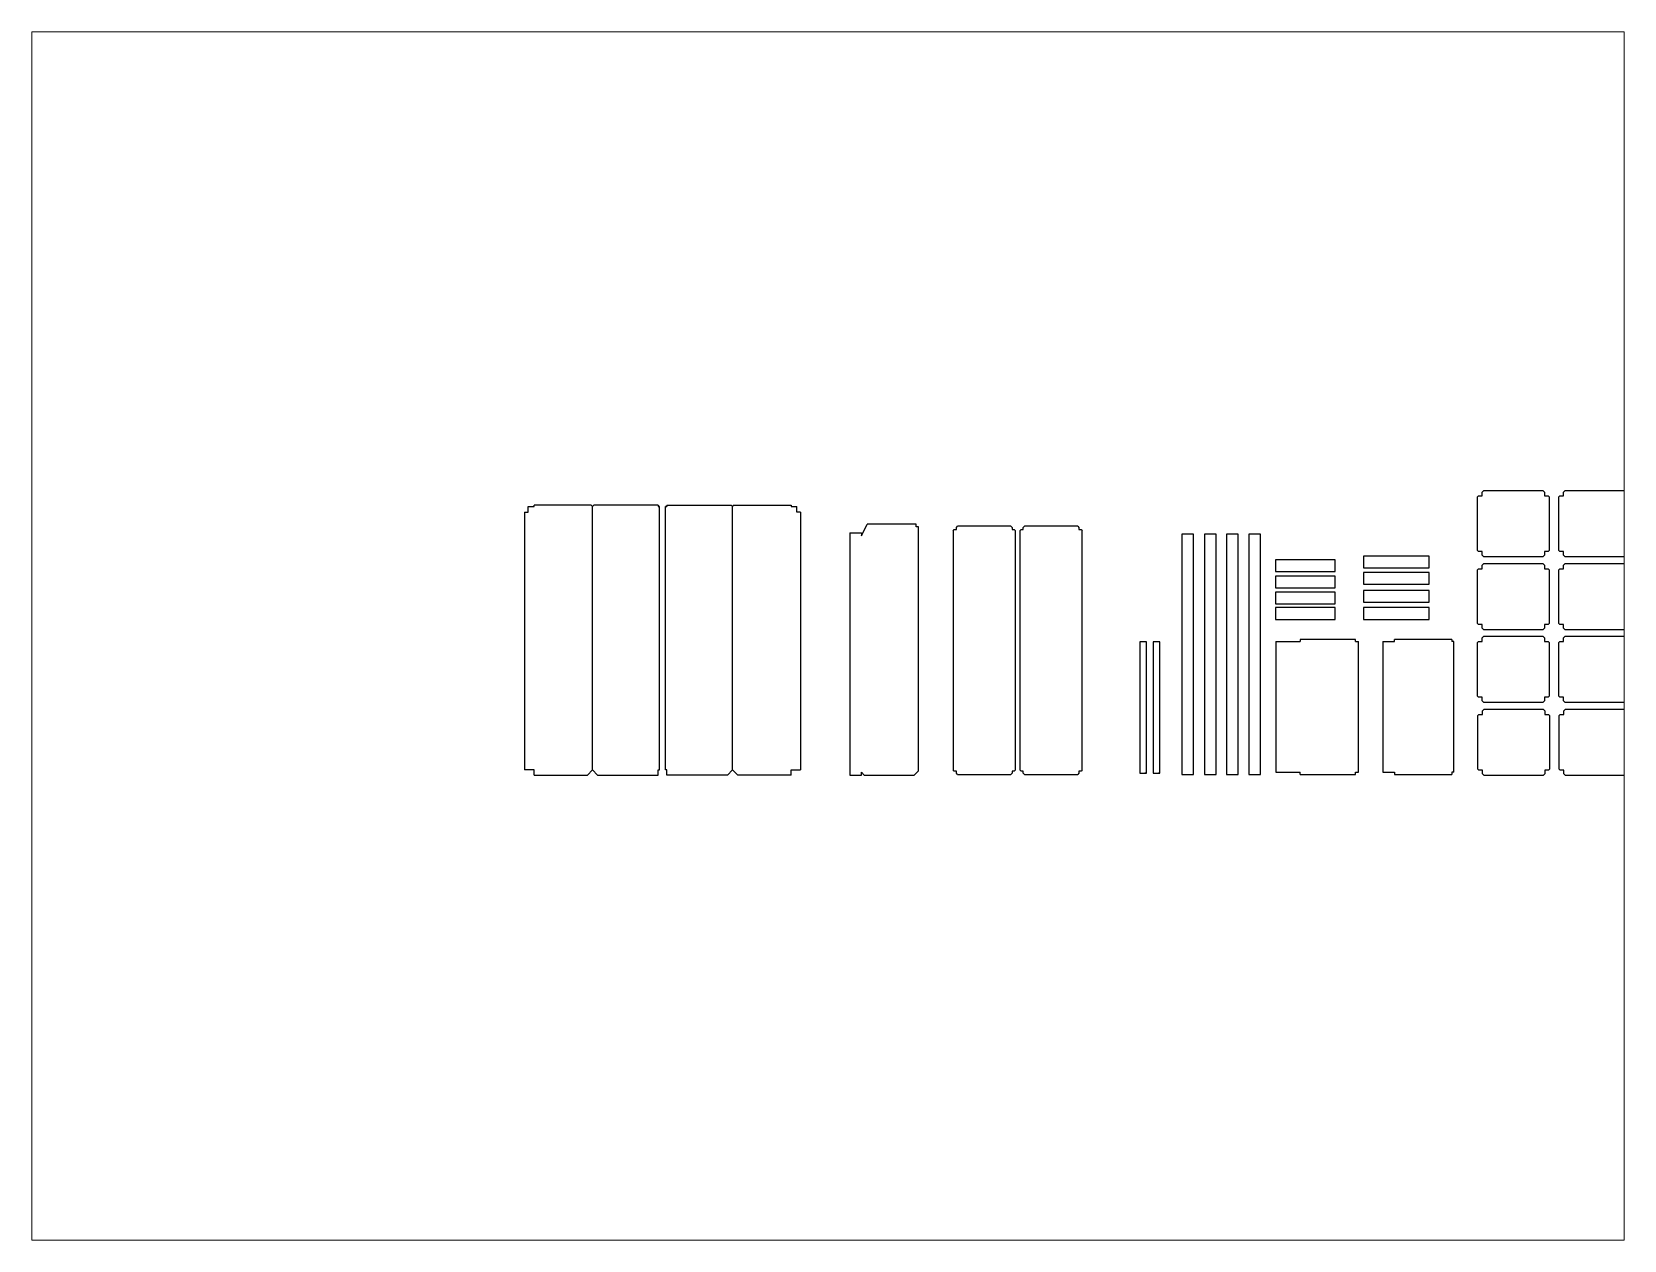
# Paper-space layout 'Layout2' of a CAD drawing. Header units: millimetres. Extents: x 26 to 231, y 20 to 176.
# The model-space entities are those that its viewports show. They can reach past a viewport. Long polylines and large blocks are cut down to what shows.
import ezdxf

# ---------------------------------------------------------------- set-up
doc = ezdxf.new("R2010")
doc.units = ezdxf.units.MM

msp = doc.modelspace()

# ---------------------------------------------------------------- linework, layer by layer
for p, q in [((3840, 2305), (3848, 2313)), ((4257, 2313), (4266, 2305)), ((4397, 2305), (4406, 2313)), ((4854, 2313), (4862, 2305)), ((-2696, 2166), (-2696, 2206)), ((-2696, 2206), (-2656, 2206)), ((-2656, 2206), (-2656, 2216)), ((-2266, 2216), (-2256, 2206)), ((-2256, 2206), (-2246, 2216)), ((-2256, 401), (-2256, 2206)), ((-1806, 2216), (-1806, 2206)), ((-1806, 2206), (-1796, 2206)), ((-1796, 2206), (-1806, 2206)), ((-1746, 2206), (-1756, 2206)), ((-1756, 2206), (-1746, 2206)), ((-1746, 2216), (-1746, 2206)), ((-1296, 2206), (-1306, 2216)), ((-1286, 2216), (-1296, 2206)), ((-1296, 401), (-1296, 2206)), ((-896, 2216), (-896, 2206)), ((-896, 2206), (-856, 2206)), ((-856, 2166), (-856, 2206)), ((3805, 2270), (3814, 2279)), ((4292, 2279), (4300, 2270)), ((4363, 2270), (4371, 2279)), ((-2721, 2166), (-2696, 2166)), ((-831, 2166), (-856, 2166)), ((-414, 2006), (-374, 2086)), ((-39, 2066), (-39, 2086)), ((-493, 2026), (-414, 2026)), ((-493, 2026), (-486, 2026)), ((-486, 2026), (-470, 2026)), ((-470, 2026), (-430, 2026)), ((-414, 2026), (-414, 2006)), ((-23, 2066), (-39, 2066)), ((214, 2040), (222, 2048)), ((237, 2063), (245, 2071)), ((611, 2071), (619, 2063)), ((633, 2048), (641, 2040)), ((672, 2040), (680, 2048)), ((695, 2063), (703, 2071)), ((1068, 2071), (1076, 2063)), ((1091, 2048), (1099, 2040)), ((3814, 1898), (3805, 1906)), ((3848, 1863), (3840, 1872)), ((4266, 1872), (4257, 1863)), ((4300, 1906), (4292, 1898)), ((4371, 1898), (4363, 1906)), ((4406, 1863), (4397, 1872)), ((4862, 1872), (4854, 1863)), ((3805, 1770), (3814, 1779)), ((3840, 1805), (3848, 1813)), ((4257, 1813), (4266, 1805)), ((4292, 1779), (4300, 1770)), ((4363, 1770), (4371, 1779)), ((4397, 1805), (4406, 1813)), ((4854, 1813), (4862, 1805)), ((3814, 1398), (3805, 1406)), ((3848, 1363), (3840, 1372)), ((3840, 1307), (3848, 1315)), ((4266, 1372), (4257, 1363)), ((4257, 1315), (4266, 1307)), ((4300, 1406), (4292, 1398)), ((4371, 1398), (4363, 1406)), ((4406, 1363), (4397, 1372)), ((4397, 1307), (4406, 1315)), ((4862, 1372), (4854, 1363)), ((4854, 1315), (4862, 1307)), ((2426, 1281), (2591, 1281)), ((2591, 1296), (2591, 1281)), ((2972, 1281), (2972, 1296)), ((2972, 1281), (2992, 1281)), ((3159, 1281), (3238, 1281)), ((3238, 1281), (3238, 1296)), ((3631, 1296), (3631, 1281)), ((3646, 1281), (3631, 1281)), ((3805, 1272), (3814, 1281)), ((4292, 1281), (4300, 1272)), ((4363, 1272), (4371, 1281)), ((3814, 900), (3805, 908)), ((3848, 865), (3840, 874)), ((4266, 874), (4257, 865)), ((4300, 908), (4292, 900)), ((4371, 900), (4363, 908)), ((4406, 865), (4397, 874)), ((4862, 874), (4854, 865)), ((3807, 773), (3816, 781)), ((3842, 807), (3850, 816)), ((4259, 816), (4268, 807)), ((4294, 781), (4302, 773)), ((4365, 773), (4373, 781)), ((4399, 807), (4408, 816)), ((4856, 816), (4864, 807)), ((-2656, 401), (-2721, 401)), ((-2656, 366), (-2656, 401)), ((-2291, 366), (-2256, 401)), ((-2256, 401), (-2221, 366)), ((-1815, 366), (-1815, 366)), ((-1806, 366), (-1806, 401)), ((-1806, 401), (-1796, 401)), ((-1746, 401), (-1756, 401)), ((-1746, 366), (-1746, 401)), ((-1737, 366), (-1737, 366)), ((-1296, 401), (-1331, 366)), ((-1261, 366), (-1296, 401)), ((-896, 366), (-896, 401)), ((-896, 401), (-831, 401)), ((-493, 366), (-414, 366)), ((-414, 366), (-414, 386)), ((-394, 366), (-414, 386)), ((-23, 396), (-53, 366)), ((222, 393), (214, 401)), ((245, 371), (237, 379)), ((619, 379), (611, 371)), ((641, 401), (633, 393)), ((680, 393), (672, 401)), ((703, 371), (695, 379)), ((1076, 379), (1068, 371)), ((1099, 401), (1091, 393)), ((1494, 380), (1504, 380)), ((1539, 380), (1529, 380)), ((1586, 380), (1596, 380)), ((1631, 380), (1621, 380)), ((2426, 386), (2591, 386)), ((2591, 371), (2591, 386)), ((2972, 386), (2992, 386)), ((2972, 371), (2972, 386)), ((3159, 386), (3238, 386)), ((3238, 386), (3238, 371)), ((3646, 386), (3631, 386)), ((3631, 386), (3631, 371)), ((3816, 400), (3807, 409)), ((3850, 366), (3842, 374)), ((4268, 374), (4259, 366)), ((4302, 409), (4294, 400)), ((4373, 400), (4365, 409)), ((4408, 366), (4399, 374)), ((4864, 374), (4856, 366))]:
    msp.add_line(p, q)
for points in [[(3814, 2279), (3840, 2279), (3840, 2305)], [(4257, 2313), (3848, 2313)], [(4266, 2305), (4266, 2279), (4292, 2279)], [(4371, 2279), (4397, 2279), (4397, 2305)], [(4854, 2313), (4406, 2313)], [(4862, 2305), (4862, 2279), (4888, 2279)], [(-2266, 2216), (-2656, 2216)], [(-1806, 2216), (-2246, 2216)], [(-1796, 401), (-1796, 2206)], [(-1756, 401), (-1756, 2206)], [(-1746, 2216), (-1306, 2216)], [(-1286, 2216), (-896, 2216)], [(3805, 2270), (3805, 1906)], [(4300, 1906), (4300, 2270)], [(4363, 2270), (4363, 1906)], [(-2721, 2166), (-2721, 401)], [(-831, 2166), (-831, 401)], [(-39, 2086), (-374, 2086)], [(-493, 2026), (-493, 366), (-414, 366)], [(-23, 396), (-23, 2066)], [(214, 2040), (214, 401)], [(222, 2048), (237, 2048), (237, 2063)], [(611, 2071), (245, 2071)], [(619, 2063), (619, 2048), (633, 2048)], [(641, 401), (641, 2040)], [(672, 2040), (672, 401)], [(680, 2048), (695, 2048), (695, 2063)], [(1068, 2071), (703, 2071)], [(1076, 2063), (1076, 2048), (1091, 2048)], [(1099, 401), (1099, 2040)], [(3840, 1872), (3840, 1898), (3814, 1898)], [(3848, 1863), (4257, 1863)], [(4292, 1898), (4266, 1898), (4266, 1872)], [(4397, 1872), (4397, 1898), (4371, 1898)], [(4406, 1863), (4854, 1863)], [(4888, 1898), (4862, 1898), (4862, 1872)], [(3805, 1770), (3805, 1406)], [(3814, 1779), (3840, 1779), (3840, 1805)], [(4257, 1813), (3848, 1813)], [(4266, 1805), (4266, 1779), (4292, 1779)], [(4300, 1406), (4300, 1770)], [(4363, 1770), (4363, 1406)], [(4371, 1779), (4397, 1779), (4397, 1805)], [(4854, 1813), (4406, 1813)], [(4862, 1805), (4862, 1779), (4888, 1779)], [(3840, 1372), (3840, 1398), (3814, 1398)], [(3848, 1363), (4257, 1363)], [(4257, 1315), (3848, 1315)], [(4292, 1398), (4266, 1398), (4266, 1372)], [(4397, 1372), (4397, 1398), (4371, 1398)], [(4406, 1363), (4854, 1363)], [(4854, 1315), (4406, 1315)], [(4888, 1398), (4862, 1398), (4862, 1372)], [(2426, 1281), (2426, 386)], [(2972, 1296), (2591, 1296)], [(2992, 386), (2992, 1281)], [(3159, 1281), (3159, 386)], [(3631, 1296), (3238, 1296)], [(3646, 386), (3646, 1281)], [(3805, 1272), (3805, 908)], [(3814, 1281), (3840, 1281), (3840, 1307)], [(4266, 1307), (4266, 1281), (4292, 1281)], [(4300, 908), (4300, 1272)], [(4363, 1272), (4363, 908)], [(4371, 1281), (4397, 1281), (4397, 1307)], [(4862, 1307), (4862, 1281), (4888, 1281)], [(3840, 874), (3840, 900), (3814, 900)], [(4292, 900), (4266, 900), (4266, 874)], [(4397, 874), (4397, 900), (4371, 900)], [(4888, 900), (4862, 900), (4862, 874)], [(3807, 773), (3807, 409)], [(3816, 781), (3842, 781), (3842, 807)], [(3848, 865), (4257, 865)], [(4259, 816), (3850, 816)], [(4268, 807), (4268, 781), (4294, 781)], [(4302, 409), (4302, 773)], [(4365, 773), (4365, 409)], [(4373, 781), (4399, 781), (4399, 807)], [(4406, 865), (4854, 865)], [(4856, 816), (4408, 816)], [(4864, 807), (4864, 781), (4890, 781)], [(-2656, 366), (-2291, 366)], [(-2221, 366), (-1806, 366)], [(-1331, 366), (-1746, 366)], [(-896, 366), (-1261, 366)], [(-394, 366), (-53, 366)], [(237, 379), (237, 393), (222, 393)], [(245, 371), (611, 371)], [(633, 393), (619, 393), (619, 379)], [(695, 379), (695, 393), (680, 393)], [(703, 371), (1068, 371)], [(1091, 393), (1076, 393), (1076, 379)], [(2591, 371), (2972, 371)], [(3238, 371), (3631, 371)], [(3842, 374), (3842, 400), (3816, 400)], [(3850, 366), (4259, 366)], [(4294, 400), (4268, 400), (4268, 374)], [(4399, 374), (4399, 400), (4373, 400)], [(4408, 366), (4856, 366)], [(4890, 400), (4864, 400), (4864, 374)]]:
    msp.add_lwpolyline(points)
for points in [[(1781, 371), (1861, 371), (1861, 2016), (1781, 2016)], [(1937, 371), (2017, 371), (2017, 2016), (1937, 2016)], [(2088, 371), (2168, 371), (2168, 2016), (2088, 2016)], [(2241, 371), (2321, 371), (2321, 2016), (2241, 2016)], [(3027, 1785), (3475, 1785), (3475, 1865), (3027, 1865)], [(2424, 1761), (2833, 1761), (2833, 1841), (2424, 1841)], [(3027, 1674), (3475, 1674), (3475, 1754), (3027, 1754)], [(2424, 1648), (2833, 1648), (2833, 1728), (2424, 1728)], [(2424, 1539), (2833, 1539), (2833, 1619), (2424, 1619)], [(3027, 1550), (3475, 1550), (3475, 1630), (3027, 1630)], [(2424, 1433), (2833, 1433), (2833, 1513), (2424, 1513)], [(3027, 1433), (3475, 1433), (3475, 1513), (3027, 1513)], [(1494, 380), (1539, 380), (1539, 1280), (1494, 1280)], [(1586, 380), (1631, 380), (1631, 1280), (1586, 1280)]]:
    msp.add_lwpolyline(points, close=True)

psp = doc.layouts.new('Layout2')

# ---------------------------------------------------------------- viewports
at = {"layer": '0'}
psp.add_viewport(center=(128.5, 97.5), size=(205.6, 156), view_center_point=(-642.67, 1318.85), view_height=8277.1554, dxfattribs=at)

doc.saveas('drawing.dxf')
